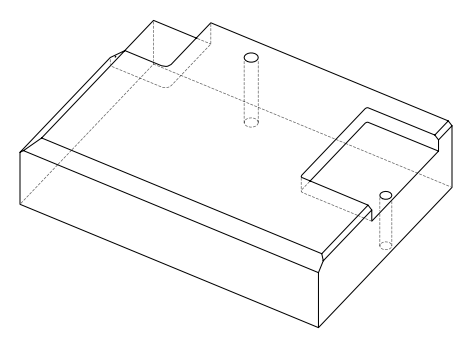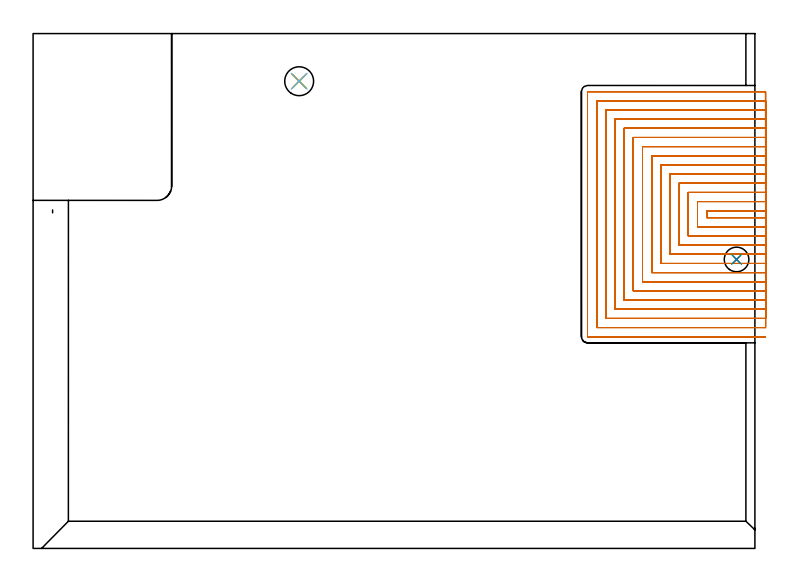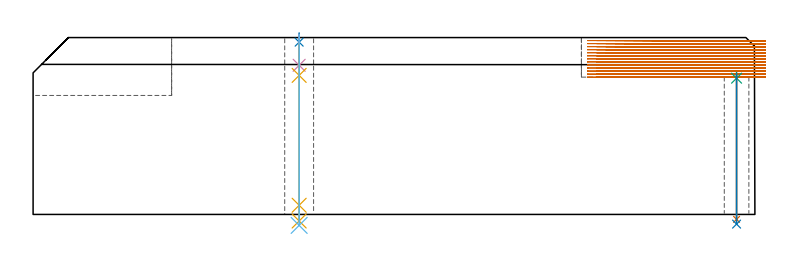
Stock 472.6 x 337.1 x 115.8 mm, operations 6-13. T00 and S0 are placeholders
(PLAN: 13 operations, 8 tool changes, 214.2 min)
(1 AREA_MILL | FG_CHAMFER_SURFACE | UGT0205_001 | 3.02 min | 2269 mm3)
(2 AREA_MILL_1 | FG_CHAMFER_SURFACE_1 | UGT0205_001 | 16.15 min | 62946 mm3)
(3 AREA_MILL_2 | FG_CHAMFER_SURFACE_2 | UGT0205_001 | 0.96 min | 662 mm3)
(4 AREA_MILL_3 | FG_CHAMFER_SURFACE_3 | UGT0205_001 | 25.86 min | 72054 mm3)
(5 MILL_CORNER_NOTCH_RECTANGULAR | CORNER_NOTCH_RECTANGULAR | NXT0201_012 | Follow Part, ap 4, ae 75% | 21.61 min | 372488 mm3)
(6 MILL_SLOT | SLOT_PARTIAL_RECTANGULAR | NXT0201_009 | Follow Part, ap 2, ae 75% | 144.58 min | 495446 mm3)
(7 SPOT_DRILL | STEP1HOLE | NXT0321_9005460120000 | 0.05 min | 177 mm3)
(8 SPOT_DRILL_1 | STEP1HOLE_1 | NXT0321_9005460120000 | 0.04 min | 16 mm3)
(9 DRILL_BLIND_HOLE_INTO_CENTER | STEP1HOLE | NXT0301_092 | 0.08 min | 1727 mm3)
(10 GUN_DRILL_THROUGH_HOLE | STEP1HOLE | UGT0307_009 | 0.59 min | 11156 mm3)
(11 DRILL_TO_ENLARGE_THROUGH_HOLE | STEP1HOLE | UGT0301_257 | 0.5 min | 19369 mm3)
(12 DRILL_THROUGH_HOLE_INTO_CENTER | STEP1HOLE_1 | NXT0301_065 | 0.39 min | 6178 mm3)
(13 DRILL_TO_ENLARGE_THROUGH_HOLE_1 | STEP1HOLE_1 | UGT0301_285 | 0.4 min | 12036 mm3)
(TOOL UGT0205_001 | Chamfer Mill 20 x 3 x 45 deg. | D20 FL50 Z2)
(TOOL NXT0201_012 | ENDMILL 16mm [2P460-1600-NA 1630] | D16 FL38 Z6)
(TOOL NXT0201_009 | ENDMILL 8mm [2P460-0800-NA 1630] | D8 FL26 Z6)
(TOOL NXT0321_9005460120000 | NC Spot Drill, 142deg, 12mm, Carbide, Uncoated | D12 PA142 FL30 Z2)
(TOOL NXT0301_092 | Carbide Drill 12.1mm [860.1-1210-061A1-MM 2214] | D12.1 PA140 FL77 Z2)
(TOOL UGT0307_009 | Gun Drill 12 mm | D12 PA130 FL24 Z1)
(TOOL UGT0301_257 | Twist Drill 18.9 mm | D18.9 PA118 FL135 Z2)
(TOOL NXT0301_065 | Carbide Drill 9.4mm [860.1-0940-075A1-MM 2214] | D9.4 PA140 FL98 Z2)
(TOOL UGT0301_285 | Twist Drill 16.1 mm | D16.1 PA118 FL125 Z2)
(OP 6 MILL_SLOT)
G17 G21 G94 G90
T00 M6
G54
G17 G0 G90 X479.6 Y221.108 S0 M3
G43 Z125.8 H1
Z113.808
G94 G1 X476.6 Y221.1 F250.
X476.4 F500.
X441.
Y216.6
X476.399
X476.6
X479.6 Y216.592 F250.
Y227.109
X476.6 Y227.1
X476.4 F500.
X435.
Y210.6
X476.399
X476.6
X479.6 Y210.591 F250.
Y233.109
X476.6 Y233.1
X476.4 F500.
X429.
Y204.6
X476.399
X476.6
X479.6 Y204.591 F250.
Y239.11
X476.6 Y239.1
X476.4 F500.
X423.
Y198.6
X476.399
X476.6
X479.6 Y198.59 F250.
Y245.112
X476.6 Y245.1
X476.4 F500.
X417.
Y192.6
X476.399
X476.6
X479.6 Y192.588 F250.
Y251.113
X476.6 Y251.1
X476.4 F500.
X411.
Y186.6
X476.399
X476.6
X479.6 Y186.587 F250.
Y257.115
X476.6 Y257.1
X476.4 F500.
X405.
Y180.6
X476.399
X476.6
X479.6 Y180.585 F250.
Y263.117
X476.6 Y263.101
X476.4 Y263.1 F500.
X399.
Y174.6
X476.399
X476.6 Y174.599
X479.6 Y174.583 F250.
Y269.121
X476.6 Y269.101
X476.4 Y269.1 F500.
X393.
Y168.6
X476.399
X476.6 Y168.599
X479.6 Y168.579 F250.
Y275.126
X476.6 Y275.101
X476.4 Y275.1 F500.
X387.
Y162.6
X476.399
X476.6 Y162.599
X479.6 Y162.574 F250.
Y281.135
X476.6 Y281.101
G2 X476.4 Y281.1 R18. F500.
G1 X381.
Y156.6
X476.399
G2 X476.6 Y156.599 R18.
G1 X479.6 Y156.565 F250.
Y287.152
X476.6 Y287.102
G2 X476.4 Y287.1 R12. F500.
G1 X375.
Y150.6
X476.399
G2 X476.6 Y150.598 R12.
G1 X479.6 Y150.548 F250.
X479.598 Y293.204
X476.6 Y293.103
G2 X476.4 Y293.1 R6. F500.
G1 X369.
Y144.6
X476.399
G2 X476.6 Y144.597 R6.
G1 X479.598 Y144.496 F250.
X479.4 Y299.1
X476.4
X363.2 F500.
G3 X363. Y298.9 R0.2
G1 Y138.8
G3 X363.2 Y138.6 R0.2
G1 X476.399
X479.399 F250.
G0 X479.6 Y221.1 Z111.815
G1 X476.6
X441. F500.
Y216.6
X476.6
X479.6 F250.
Y227.1
X476.6
X435. F500.
Y210.6
X476.6
X479.6 F250.
Y233.1
X476.6
X429. F500.
Y204.6
X476.6
X479.6 F250.
Y239.1
X476.6
X423. F500.
Y198.6
X476.6
X479.6 F250.
Y245.1
X476.6
X417. F500.
Y192.6
X476.6
X479.6 F250.
Y251.1
X476.6
X411. F500.
Y186.6
X476.6
X479.6 F250.
Y257.1
X476.6
X405. F500.
Y180.6
X476.6
X479.6 F250.
Y263.1
X476.6
X399. F500.
Y174.6
X476.6
X479.6 F250.
Y269.1
X476.6
X393. F500.
Y168.6
X476.6
X479.6 F250.
Y275.1
X476.6
X387. F500.
Y162.6
X476.6
X479.6 F250.
Y281.1
X476.6
X381. F500.
Y156.6
X476.6
X479.6 F250.
Y287.1
X476.6
X375. F500.
Y150.6
X476.6
X479.6 F250.
Y293.1
X476.6
X369. F500.
Y144.6
X476.6
X479.6 F250.
Y299.1
X476.6
X363.2 F500.
G3 X363. Y298.9 R0.2
G1 Y138.8
G3 X363.2 Y138.6 R0.2
G1 X476.6
X479.6 F250.
G0 Y221.1 Z109.823
G1 X476.6
X441. F500.
Y216.6
X476.6
X479.6 F250.
Y227.1
X476.6
X435. F500.
Y210.6
X476.6
X479.6 F250.
Y233.1
X476.6
X429. F500.
Y204.6
X476.6
X479.6 F250.
Y239.1
X476.6
X423. F500.
Y198.6
X476.6
X479.6 F250.
Y245.1
X476.6
X417. F500.
Y192.6
X476.6
X479.6 F250.
Y251.1
X476.6
X411. F500.
Y186.6
X476.6
X479.6 F250.
Y257.1
X476.6
X405. F500.
Y180.6
X476.6
X479.6 F250.
Y263.1
X476.6
X399. F500.
Y174.6
X476.6
X479.6 F250.
Y269.1
X476.6
X393. F500.
Y168.6
X476.6
X479.6 F250.
Y275.1
X476.6
X387. F500.
Y162.6
X476.6
X479.6 F250.
Y281.1
X476.6
X381. F500.
Y156.6
X476.6
X479.6 F250.
Y287.1
X476.6
X375. F500.
Y150.6
X476.6
X479.6 F250.
Y293.1
X476.6
X369. F500.
Y144.6
X476.6
X479.6 F250.
Y299.1
X476.6
X363.2 F500.
G3 X363. Y298.9 R0.2
G1 Y138.8
G3 X363.2 Y138.6 R0.2
G1 X476.6
X479.6 F250.
G0 Y221.1 Z107.831
G1 X476.6
X441. F500.
Y216.6
X476.6
X479.6 F250.
Y227.1
X476.6
X435. F500.
Y210.6
X476.6
X479.6 F250.
Y233.1
X476.6
X429. F500.
Y204.6
X476.6
X479.6 F250.
Y239.1
X476.6
X423. F500.
Y198.6
X476.6
X479.6 F250.
Y245.1
X476.6
X417. F500.
Y192.6
X476.6
X479.6 F250.
Y251.1
X476.6
X411. F500.
Y186.6
X476.6
X479.6 F250.
Y257.1
X476.6
X405. F500.
Y180.6
X476.6
X479.6 F250.
Y263.1
X476.6
X399. F500.
Y174.6
X476.6
X479.6 F250.
Y269.1
X476.6
X393. F500.
Y168.6
X476.6
X479.6 F250.
Y275.1
X476.6
X387. F500.
Y162.6
X476.6
X479.6 F250.
Y281.1
X476.6
X381. F500.
Y156.6
X476.6
X479.6 F250.
Y287.1
X476.6
X375. F500.
Y150.6
X476.6
X479.6 F250.
Y293.1
X476.6
X369. F500.
Y144.6
X476.6
X479.6 F250.
Y299.1
X476.6
X363.2 F500.
G3 X363. Y298.9 R0.2
G1 Y138.8
G3 X363.2 Y138.6 R0.2
G1 X476.6
X479.6 F250.
G0 Y221.1 Z105.838
G1 X476.6
X441. F500.
Y216.6
X476.6
X479.6 F250.
Y227.1
X476.6
X435. F500.
Y210.6
X476.6
X479.6 F250.
Y233.1
X476.6
X429. F500.
Y204.6
X476.6
X479.6 F250.
Y239.1
X476.6
X423. F500.
Y198.6
X476.6
X479.6 F250.
Y245.1
X476.6
X417. F500.
Y192.6
X476.6
X479.6 F250.
Y251.1
X476.6
X411. F500.
Y186.6
X476.6
X479.6 F250.
Y257.1
X476.6
X405. F500.
Y180.6
X476.6
X479.6 F250.
Y263.1
X476.6
X399. F500.
Y174.6
X476.6
X479.6 F250.
Y269.1
X476.6
X393. F500.
Y168.6
X476.6
X479.6 F250.
Y275.1
X476.6
X387. F500.
Y162.6
X476.6
X479.6 F250.
Y281.1
X476.6
X381. F500.
Y156.6
X476.6
X479.6 F250.
Y287.1
X476.6
X375. F500.
Y150.6
X476.6
X479.6 F250.
Y293.1
X476.6
X369. F500.
Y144.6
X476.6
X479.6 F250.
Y299.1
X476.6
X363.2 F500.
G3 X363. Y298.9 R0.2
G1 Y138.8
G3 X363.2 Y138.6 R0.2
G1 X476.6
X479.6 F250.
G0 Y221.1 Z103.846
G1 X476.6
X441. F500.
Y216.6
X476.6
X479.6 F250.
Y227.1
X476.6
X435. F500.
Y210.6
X476.6
X479.6 F250.
Y233.1
X476.6
X429. F500.
Y204.6
X476.6
X479.6 F250.
Y239.1
X476.6
X423. F500.
Y198.6
X476.6
X479.6 F250.
Y245.1
X476.6
X417. F500.
Y192.6
X476.6
X479.6 F250.
Y251.1
X476.6
X411. F500.
Y186.6
X476.6
X479.6 F250.
Y257.1
X476.6
X405. F500.
Y180.6
X476.6
X479.6 F250.
Y263.1
X476.6
X399. F500.
Y174.6
X476.6
X479.6 F250.
Y269.1
X476.6
X393. F500.
Y168.6
X476.6
X479.6 F250.
Y275.1
X476.6
X387. F500.
Y162.6
X476.6
X479.6 F250.
Y281.1
X476.6
X381. F500.
Y156.6
X476.6
X479.6 F250.
Y287.1
X476.6
X375. F500.
Y150.6
X476.6
X479.6 F250.
Y293.1
X476.6
X369. F500.
Y144.6
X476.6
X479.6 F250.
Y299.1
X476.6
X363.2 F500.
G3 X363. Y298.9 R0.2
G1 Y138.8
G3 X363.2 Y138.6 R0.2
G1 X476.6
X479.6 F250.
G0 Y221.1 Z101.854
G1 X476.6
X441. F500.
Y216.6
X476.6
X479.6 F250.
Y227.1
X476.6
X435. F500.
Y210.6
X476.6
X479.6 F250.
Y233.1
X476.6
X429. F500.
Y204.6
X476.6
X479.6 F250.
Y239.1
X476.6
X423. F500.
Y198.6
X476.6
X479.6 F250.
Y245.1
X476.6
X417. F500.
Y192.6
X476.6
X479.6 F250.
Y251.1
X476.6
X411. F500.
Y186.6
X476.6
X479.6 F250.
Y257.1
X476.6
X405. F500.
Y180.6
X476.6
X479.6 F250.
Y263.1
X476.6
X399. F500.
Y174.6
X476.6
X479.6 F250.
Y269.1
X476.6
X393. F500.
Y168.6
X476.6
X479.6 F250.
Y275.1
X476.6
X387. F500.
Y162.6
X476.6
X479.6 F250.
Y281.1
X476.6
X381. F500.
Y156.6
X476.6
X479.6 F250.
Y287.1
X476.6
X375. F500.
Y150.6
X476.6
X479.6 F250.
Y293.1
X476.6
X369. F500.
Y144.6
X476.6
X479.6 F250.
Y299.1
X476.6
X363.2 F500.
G3 X363. Y298.9 R0.2
G1 Y138.8
G3 X363.2 Y138.6 R0.2
G1 X476.6
X479.6 F250.
G0 Y221.1 Z99.862
G1 X476.6
X441. F500.
Y216.6
X476.6
X479.6 F250.
Y227.1
X476.6
X435. F500.
Y210.6
X476.6
X479.6 F250.
Y233.1
X476.6
X429. F500.
Y204.6
X476.6
X479.6 F250.
Y239.1
X476.6
X423. F500.
Y198.6
X476.6
X479.6 F250.
Y245.1
X476.6
X417. F500.
Y192.6
X476.6
X479.6 F250.
Y251.1
X476.6
X411. F500.
Y186.6
X476.6
X479.6 F250.
Y257.1
X476.6
X405. F500.
Y180.6
X476.6
X479.6 F250.
Y263.1
X476.6
X399. F500.
Y174.6
X476.6
X479.6 F250.
Y269.1
X476.6
X393. F500.
Y168.6
X476.6
X479.6 F250.
Y275.1
X476.6
X387. F500.
Y162.6
X476.6
X479.6 F250.
Y281.1
X476.6
X381. F500.
Y156.6
X476.6
X479.6 F250.
Y287.1
X476.6
X375. F500.
Y150.6
X476.6
X479.6 F250.
Y293.1
X476.6
X369. F500.
Y144.6
X476.6
X479.6 F250.
Y299.1
X476.6
X363.2 F500.
G3 X363. Y298.9 R0.2
G1 Y138.8
G3 X363.2 Y138.6 R0.2
G1 X476.6
X479.6 F250.
G0 Y221.1 Z97.869
G1 X476.6
X441. F500.
Y216.6
X476.6
X479.6 F250.
Y227.1
X476.6
X435. F500.
Y210.6
X476.6
X479.6 F250.
Y233.1
X476.6
X429. F500.
Y204.6
X476.6
X479.6 F250.
Y239.1
X476.6
X423. F500.
Y198.6
X476.6
X479.6 F250.
Y245.1
X476.6
X417. F500.
Y192.6
X476.6
X479.6 F250.
Y251.1
X476.6
X411. F500.
Y186.6
X476.6
X479.6 F250.
Y257.1
X476.6
X405. F500.
Y180.6
X476.6
X479.6 F250.
Y263.1
X476.6
X399. F500.
Y174.6
X476.6
X479.6 F250.
Y269.1
X476.6
X393. F500.
Y168.6
X476.6
X479.6 F250.
Y275.1
X476.6
X387. F500.
Y162.6
X476.6
X479.6 F250.
Y281.1
X476.6
X381. F500.
Y156.6
X476.6
X479.6 F250.
Y287.1
X476.6
X375. F500.
Y150.6
X476.6
X479.6 F250.
Y293.1
X476.6
X369. F500.
Y144.6
X476.6
X479.6 F250.
Y299.1
X476.6
X363.2 F500.
G3 X363. Y298.9 R0.2
G1 Y138.8
G3 X363.2 Y138.6 R0.2
G1 X476.6
X479.6 F250.
G0 Y221.1 Z95.877
G1 X476.6
X441. F500.
Y216.6
X476.6
X479.6 F250.
Y227.1
X476.6
X435. F500.
Y210.6
X476.6
X479.6 F250.
Y233.1
X476.6
X429. F500.
Y204.6
X476.6
X479.6 F250.
Y239.1
X476.6
X423. F500.
Y198.6
X476.6
X479.6 F250.
Y245.1
X476.6
X417. F500.
Y192.6
X476.6
X479.6 F250.
Y251.1
X476.6
X411. F500.
Y186.6
X476.6
X479.6 F250.
Y257.1
X476.6
X405. F500.
Y180.6
X476.6
X479.6 F250.
Y263.1
X476.6
X399. F500.
Y174.6
X476.6
X479.6 F250.
Y269.1
X476.6
X393. F500.
Y168.6
X476.6
X479.6 F250.
Y275.1
X476.6
X387. F500.
Y162.6
X476.6
X479.6 F250.
Y281.1
X476.6
X381. F500.
Y156.6
X476.6
X479.6 F250.
Y287.1
X476.6
X375. F500.
Y150.6
X476.6
X479.6 F250.
Y293.1
X476.6
X369. F500.
Y144.6
X476.6
X479.6 F250.
Y299.1
X476.6
X363.2 F500.
G3 X363. Y298.9 R0.2
G1 Y138.8
G3 X363.2 Y138.6 R0.2
G1 X476.6
X479.6 F250.
G0 Y221.1 Z93.885
G1 X476.6
X441. F500.
Y216.6
X476.6
X479.6 F250.
Y227.1
X476.6
X435. F500.
Y210.6
X476.6
X479.6 F250.
Y233.1
X476.6
X429. F500.
Y204.6
X476.6
X479.6 F250.
Y239.1
X476.6
X423. F500.
Y198.6
X476.6
X479.6 F250.
Y245.1
X476.6
X417. F500.
Y192.6
X476.6
X479.6 F250.
Y251.1
X476.6
X411. F500.
Y186.6
X476.6
X479.6 F250.
Y257.1
X476.6
X405. F500.
Y180.6
X476.6
X479.6 F250.
Y263.1
X476.6
X399. F500.
Y174.6
X476.6
X479.6 F250.
Y269.1
X476.6
X393. F500.
Y168.6
X476.6
X479.6 F250.
Y275.1
X476.6
X387. F500.
Y162.6
X476.6
X479.6 F250.
Y281.1
X476.6
X381. F500.
Y156.6
X476.6
X479.6 F250.
Y287.1
X476.6
X375. F500.
Y150.6
X476.6
X479.6 F250.
Y293.1
X476.6
X369. F500.
Y144.6
X476.6
X479.6 F250.
Y299.1
X476.6
X363.2 F500.
G3 X363. Y298.9 R0.2
G1 Y138.8
G3 X363.2 Y138.6 R0.2
G1 X476.6
X479.6 F250.
G0 Y221.1 Z91.892
G1 X476.6
X441. F500.
Y216.6
X476.6
X479.6 F250.
Y227.1
X476.6
X435. F500.
Y210.6
X476.6
X479.6 F250.
Y233.1
X476.6
X429. F500.
Y204.6
X476.6
X479.6 F250.
Y239.1
X476.6
X423. F500.
Y198.6
X476.6
X479.6 F250.
Y245.1
X476.6
X417. F500.
Y192.6
X476.6
X479.6 F250.
Y251.1
X476.6
X411. F500.
Y186.6
X476.6
X479.6 F250.
Y257.1
X476.6
X405. F500.
Y180.6
X476.6
X479.6 F250.
Y263.1
X476.6
X399. F500.
Y174.6
X476.6
X479.6 F250.
Y269.1
X476.6
X393. F500.
Y168.6
X476.6
X479.6 F250.
Y275.1
X476.6
X387. F500.
Y162.6
X476.6
X479.6 F250.
Y281.1
X476.6
X381. F500.
Y156.6
X476.6
X479.6 F250.
Y287.1
X476.6
X375. F500.
Y150.6
X476.6
X479.6 F250.
Y293.1
X476.6
X369. F500.
Y144.6
X476.6
X479.6 F250.
Y299.1
X476.6
X363.2 F500.
G3 X363. Y298.9 R0.2
G1 Y138.8
G3 X363.2 Y138.6 R0.2
G1 X476.6
X479.6 F250.
G0 Y221.1 Z89.9
G1 X476.6
X441. F500.
Y216.6
X476.6
X479.6 F250.
Y227.1
X476.6
X435. F500.
Y210.6
X476.6
X479.6 F250.
Y233.1
X476.6
X429. F500.
Y204.6
X476.6
X479.6 F250.
Y239.1
X476.6
X423. F500.
Y198.6
X476.6
X479.6 F250.
Y245.1
X476.6
X417. F500.
Y192.6
X476.6
X479.6 F250.
Y251.1
X476.6
X411. F500.
Y186.6
X476.6
X479.6 F250.
Y257.1
X476.6
X405. F500.
Y180.6
X476.6
X479.6 F250.
Y263.1
X476.6
X399. F500.
Y174.6
X476.6
X479.6 F250.
Y269.1
X476.6
X393. F500.
Y168.6
X476.6
X479.6 F250.
Y275.1
X476.6
X387. F500.
Y162.6
X476.6
X479.6 F250.
Y281.1
X476.6
X381. F500.
Y156.6
X476.6
X479.6 F250.
Y287.1
X476.6
X375. F500.
Y150.6
X476.6
X479.6 F250.
Y293.1
X476.6
X369. F500.
Y144.6
X476.6
X479.6 F250.
Y299.1
X476.6
X363.2 F500.
G3 X363. Y298.9 R0.2
G1 Y138.8
G3 X363.2 Y138.6 R0.2
G1 X476.6
X479.6 F250.
G0 Z125.8
M5
M2
(OP 7 SPOT_DRILL)
G17 G21 G94 G90
T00 M6
G54
G17 G0 G90 X174.2 Y305.9 S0 M3
G43 Z125.8 H0
G94 G81 G98 Z112.8 F250. R118.8
G80
M5
M2
(OP 8 SPOT_DRILL_1)
G17 G21 G94 G90
T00 M6
G54
G17 G0 G90 X460.6 Y189.2 S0 M3
G43 Z125.8 H0
G94 G81 G98 Z89.207 F250. R92.9
G80
M5
M2
(OP 9 DRILL_BLIND_HOLE_INTO_CENTER)
G17 G21 G94 G90
T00 M6
G54
G17 G0 G90 X174.2 Y305.9 S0 M3
G43 Z125.8 H1
G94 G81 G98 Z97.65 F250. R117.8
G80
M5
M2
(OP 10 GUN_DRILL_THROUGH_HOLE)
G17 G21 G94 G90
T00 M6
G54
G17 G0 G90 X174.2 Y305.9 M8
G43 Z125.8 H0
Z111.883
S716 M3
G94 G1 Z91.036 F125. M26
G4 X.084
Z6. F250.
G4 X.084
Z-4.298 F125.
G4 X.084
M5
M9
G0 Z111.883
Z125.8
M2
(OP 11 DRILL_TO_ENLARGE_THROUGH_HOLE)
G17 G21 G94 G90
T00 M6
G54
G17 G0 G90 X174.2 Y305.9 S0 M3
G43 Z125.8 H0
G94 G73 G98 Z-7.178 F250. Q17.568 R117.8
G80
M5
M2
(OP 12 DRILL_THROUGH_HOLE_INTO_CENTER)
G17 G21 G94 G90
T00 M6
G54
G17 G0 G90 X460.6 Y189.2 S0 M3
G43 Z125.8 H1
G94 G73 G98 Z-3.211 F250. Q9.311 R91.9
G80
M5
M2
(OP 13 DRILL_TO_ENLARGE_THROUGH_HOLE_1)
G17 G21 G94 G90
T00 M6
G54
G17 G0 G90 X460.6 Y189.2 S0 M3
G43 Z125.8 H0
G94 G73 G98 Z-6.337 F250. Q16.039 R91.9
G80
M5
M2
